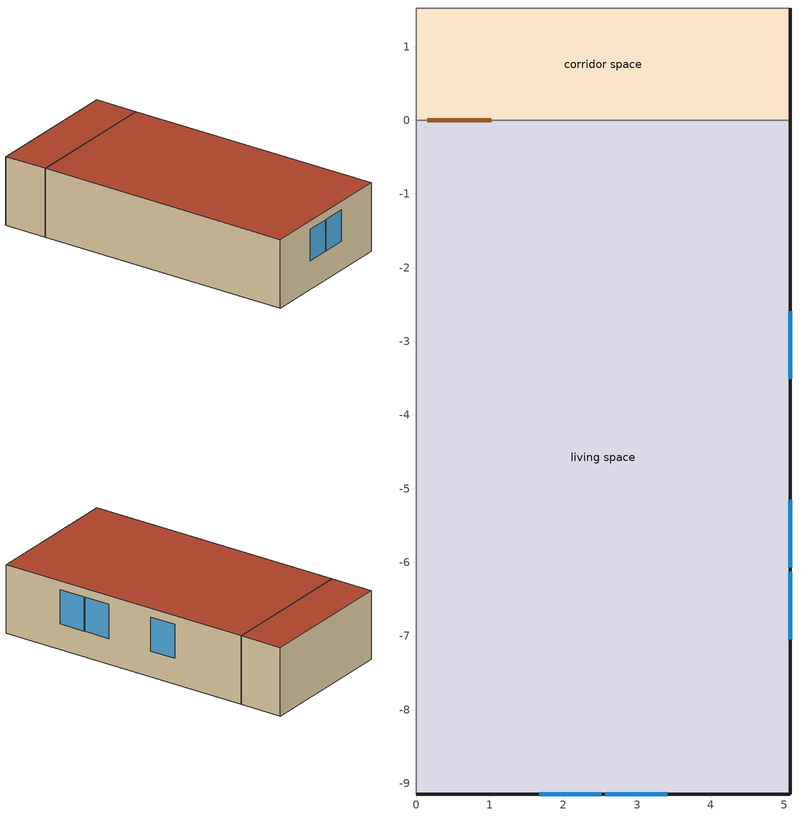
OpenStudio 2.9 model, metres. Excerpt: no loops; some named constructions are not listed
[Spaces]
living space
 floor adiabatic (FloorFinUninsFin): 0,-9.14 0,0 5.08,0 5.08,-9.14 z0
 wall outside (WallExtInsFin): 0,-9.14 5.08,-9.14 5.08,0 z0:2.44
 wall adiabatic (WallIntFinUninsFin Reversed): 5.08,0 0,0 0,-9.14 z0:2.44
 window (WindowConstruction): 1.67,-9.14 2.51,-9.14 / 2.57,-9.14 3.41,-9.14 z1.02:2.13; 5.08,-7.04 5.08,-6.13 / 5.08,-6.07 5.08,-5.15 / 5.08,-3.51 5.08,-2.59 z0.91:2.13
 roof outside (RoofFinInsExt): 5.08,-9.14 5.08,0 0,0 0,-9.14 z2.44
corridor space
 floor adiabatic (FloorUnfinUninsUnfin): 0,0 0,1.52 5.08,1.52 5.08,0 z0
 wall outside (WallExtUninsUnfin): 5.08,0 5.08,1.52 z0:2.44
 wall adiabatic (WallIntUnfinUninsUnfin Reversed): 5.08,1.52 0,1.52 0,0 5.08,0 z0:2.44
 door inside (UninsDoor): 0.15,0 1.02,0 z0:2.13
 roof outside (RoofUnfinUninsExt 1): 5.08,0 5.08,1.52 0,1.52 0,0 z2.44
[Exterior:Lights:Definition]
res lighting exterior: Design Level {W}=26.3315
[Schedule:Ruleset]
Name | Default Day Schedule | Summer Design Day Schedule | Winter Design Day Schedule
res lighting exterior | Schedule Day 30 | res lighting exterior summer design | res lighting exterior winter design
res misc plug loads schedule | Schedule Day 33 | res misc plug loads schedule summer design | res misc plug loads schedule winter design
res extra refrig schedule | Schedule Day 36 | res extra refrig schedule summer design | res extra refrig schedule winter design
res freezer schedule | Schedule Day 39 | res freezer schedule summer design | res freezer schedule winter design
res pool heater electric schedule | Schedule Day 42 | res pool heater electric schedule summer design | res pool heater electric schedule winter design
res hot tub heater electric schedule | Schedule Day 49 | res hot tub heater electric schedule summer design | res hot tub heater electric schedule winter design
res well pump schedule | Schedule Day 56 | res well pump schedule summer design | res well pump schedule winter design
res gas fireplace schedule | Schedule Day 59 | res gas fireplace schedule summer design | res gas fireplace schedule winter design
res gas grill schedule | Schedule Day 62 | res gas grill schedule summer design | res gas grill schedule winter design
res gas lighting schedule | Schedule Day 65 | res gas lighting schedule summer design | res gas lighting schedule winter design
[Schedule:Day]
Schedule Day 30; res lighting exterior winter design; Schedule Day 33; res misc plug loads schedule winter design; Schedule Day 36; res extra refrig schedule winter design; Schedule Day 39; res freezer schedule winter design; Schedule Day 42; res pool heater electric schedule winter design; Schedule Day 49; res hot tub heater electric schedule winter design; Schedule Day 56; res well pump schedule winter design; Schedule Day 59; res gas fireplace schedule winter design; Schedule Day 62; res gas grill schedule winter design; Schedule Day 65; res gas lighting schedule winter design: 24, 0, 0
res lighting exterior allday1: 1, 0, 0.123464, 2, 0, 0.0740783, 4, 0, 0.0493855, 5, 0, 0.0549056, 6, 0, 0.150655, 7, 0, 0.353695, 8, 0, 0.447592, 9, 0, 0.475665, 10, 0, 0.48895, 11, 0, 0.475656, 12, 0, 0.457237, 13, 0, 0.443943, 14, 0, 0.440031, 15, 0, 0.447848, 16, 0, 0.493892, 17, 0, 0.612118, 18, 0, 0.811696, 19, 0, 0.98438, 20, 0, 0.981085, 21, 0, 0.804986, 22, 0, 0.606963, 23, 0, 0.526353, 24, 0, 0.248647
res lighting exterior allday2: 1, 0, 0.123464, 2, 0, 0.0740783, 4, 0, 0.0493855, 5, 0, 0.0546232, 6, 0, 0.149246, 7, 0, 0.350389, 8, 0, 0.443409, 9, 0, 0.468936, 10, 0, 0.479815, 11, 0, 0.466645, 12, 0, 0.448398, 13, 0, 0.435229, 14, 0, 0.431353, 15, 0, 0.434816, 16, 0, 0.458696, 17, 0, 0.531069, 18, 0, 0.683381, 19, 0, 0.875686, 20, 0, 0.978548, 21, 0, 0.902202, 22, 0, 0.714384, 23, 0, 0.625189, 24, 0, 0.248647
res lighting exterior allday3: 1, 0, 0.123464, 2, 0, 0.0740783, 4, 0, 0.0493855, 5, 0, 0.0538517, 6, 0, 0.145399, 7, 0, 0.341357, 8, 0, 0.431979, 9, 0, 0.450773, 10, 0, 0.455296, 11, 0, 0.442466, 12, 0, 0.42469, 13, 0, 0.411859, 14, 0, 0.408084, 15, 0, 0.409611, 16, 0, 0.422221, 17, 0, 0.465137, 18, 0, 0.570962, 19, 0, 0.741173, 20, 0, 0.897236, 21, 0, 0.924236, 22, 0, 0.799457, 23, 0, 0.495396, 24, 0, 0.248647
res lighting exterior allday4: 1, 0, 0.123464, 2, 0, 0.0740783, 4, 0, 0.0493855, 5, 0, 0.0527977, 6, 0, 0.140144, 7, 0, 0.329019, 8, 0, 0.416365, 9, 0, 0.426481, 10, 0, 0.422842, 11, 0, 0.410476, 12, 0, 0.393342, 13, 0, 0.380975, 14, 0, 0.377336, 15, 0, 0.377122, 16, 0, 0.378464, 17, 0, 0.385367, 18, 0, 0.411875, 19, 0, 0.484093, 20, 0, 0.619669, 21, 0, 0.782942, 22, 0, 0.878405, 23, 0, 0.595337, 24, 0, 0.248647
res lighting exterior allday5: 1, 0, 0.123464, 2, 0, 0.0740783, 4, 0, 0.0493855, 5, 0, 0.0517438, 6, 0, 0.134888, 7, 0, 0.316681, 8, 0, 0.400751, 9, 0, 0.40279, 10, 0, 0.391588, 11, 0, 0.379685, 12, 0, 0.363194, 13, 0, 0.351291, 14, 0, 0.347788, 15, 0, 0.347535, 16, 0, 0.348366, 17, 0, 0.352633, 18, 0, 0.369518, 19, 0, 0.41855, 20, 0, 0.520948, 21, 0, 0.668202, 22, 0, 0.796769, 23, 0, 0.580993, 24, 0, 0.248647
res lighting exterior allday6: 1, 0, 0.123464, 2, 0, 0.0740783, 4, 0, 0.0493855, 5, 0, 0.0509723, 6, 0, 0.131041, 7, 0, 0.307648, 8, 0, 0.389321, 9, 0, 0.385826, 10, 0, 0.369469, 11, 0, 0.357906, 12, 0, 0.341885, 13, 0, 0.330321, 14, 0, 0.326919, 15, 0, 0.326669, 16, 0, 0.327384, 17, 0, 0.330827, 18, 0, 0.344019, 19, 0, 0.382201, 20, 0, 0.464354, 21, 0, 0.591643, 22, 0, 0.722689, 23, 0, 0.55586, 24, 0, 0.248647
res lighting exterior allday7: 1, 0, 0.123464, 2, 0, 0.0740783, 4, 0, 0.0493855, 5, 0, 0.0506899, 6, 0, 0.129633, 7, 0, 0.304342, 8, 0, 0.385138, 9, 0, 0.379698, 10, 0, 0.361534, 11, 0, 0.350094, 12, 0, 0.334246, 13, 0, 0.322807, 14, 0, 0.31944, 15, 0, 0.319197, 16, 0, 0.319934, 17, 0, 0.323465, 18, 0, 0.33693, 19, 0, 0.375712, 20, 0, 0.458718, 21, 0, 0.586552, 22, 0, 0.717062, 23, 0, 0.552455, 24, 0, 0.248647
res lighting exterior allday8: 1, 0, 0.123464, 2, 0, 0.0740783, 4, 0, 0.0493855, 5, 0, 0.0509723, 6, 0, 0.131041, 7, 0, 0.307648, 8, 0, 0.389321, 9, 0, 0.385826, 10, 0, 0.369469, 11, 0, 0.357906, 12, 0, 0.341885, 13, 0, 0.330321, 14, 0, 0.326919, 15, 0, 0.326704, 16, 0, 0.327755, 17, 0, 0.332941, 18, 0, 0.35267, 19, 0, 0.407646, 20, 0, 0.517404, 21, 0, 0.666914, 22, 0, 0.786521, 23, 0, 0.569681, 24, 0, 0.248647
res lighting exterior allday9: 1, 0, 0.123464, 2, 0, 0.0740783, 4, 0, 0.0493855, 5, 0, 0.0517438, 6, 0, 0.134888, 7, 0, 0.316681, 8, 0, 0.400751, 9, 0, 0.40279, 10, 0, 0.391588, 11, 0, 0.379685, 12, 0, 0.363194, 13, 0, 0.351291, 14, 0, 0.347788, 15, 0, 0.347788, 16, 0, 0.350597, 17, 0, 0.363128, 18, 0, 0.404984, 19, 0, 0.503238, 20, 0, 0.658843, 21, 0, 0.807001, 22, 0, 0.848238, 23, 0, 0.558103, 24, 0, 0.248647
res lighting exterior allday10: 1, 0, 0.123464, 2, 0, 0.0740783, 4, 0, 0.0493855, 5, 0, 0.0527977, 6, 0, 0.140144, 7, 0, 0.329019, 8, 0, 0.416365, 9, 0, 0.426481, 10, 0, 0.422842, 11, 0, 0.410476, 12, 0, 0.393342, 13, 0, 0.380975, 14, 0, 0.377336, 15, 0, 0.378139, 16, 0, 0.386546, 17, 0, 0.418292, 18, 0, 0.505087, 19, 0, 0.662387, 20, 0, 0.83393, 21, 0, 0.902816, 22, 0, 0.81192, 23, 0, 0.504163, 24, 0, 0.248647
res lighting exterior allday11: 1, 0, 0.123464, 2, 0, 0.0740783, 4, 0, 0.0493855, 5, 0, 0.0538517, 6, 0, 0.145399, 7, 0, 0.341357, 8, 0, 0.431979, 9, 0, 0.450773, 10, 0, 0.455296, 11, 0, 0.442466, 12, 0, 0.42469, 13, 0, 0.411859, 14, 0, 0.408084, 15, 0, 0.421658, 16, 0, 0.486683, 17, 0, 0.622249, 18, 0, 0.814909, 19, 0, 0.947818, 20, 0, 0.908409, 21, 0, 0.732112, 22, 0, 0.554577, 23, 0, 0.484993, 24, 0, 0.248647
res lighting exterior allday12: 1, 0, 0.123464, 2, 0, 0.0740783, 4, 0, 0.0493855, 5, 0, 0.0546232, 6, 0, 0.149246, 7, 0, 0.350389, 8, 0, 0.443409, 9, 0, 0.468936, 10, 0, 0.479815, 11, 0, 0.466645, 12, 0, 0.448398, 13, 0, 0.435229, 14, 0, 0.431353, 15, 0, 0.446261, 16, 0, 0.519962, 17, 0, 0.674353, 18, 0, 0.882661, 19, 0, 1, 20, 0, 0.917626, 21, 0, 0.713502, 22, 0, 0.542286, 23, 0, 0.48109, 24, 0, 0.248647
res lighting exterior summer design; res misc plug loads schedule summer design; res extra refrig schedule summer design; res freezer schedule summer design; res pool heater electric schedule summer design; res hot tub heater electric schedule summer design; res well pump schedule summer design; res gas fireplace schedule summer design; res gas grill schedule summer design; res gas lighting schedule summer design: 24, 0, 1
res misc plug loads schedule allday1; res misc plug loads schedule allday12: 1, 0, 0.559347, 3, 0, 0.517396, 4, 0, 0.503412, 5, 0, 0.461461, 6, 0, 0.503412, 7, 0, 0.601298, 8, 0, 0.657232, 9, 0, 0.475445, 10, 0, 0.321624, 11, 0, 0.335608, 12, 0, 0.349592, 13, 0, 0.335608, 14, 0, 0.391543, 15, 0, 0.433494, 16, 0, 0.447477, 17, 0, 0.545363, 18, 0, 0.741134, 19, 0, 0.880971, 20, 0, 0.936905, 21, 0, 0.99284, 22, 0, 0.964873, 23, 0, 0.825036, 24, 0, 0.699183
res misc plug loads schedule allday2: 1, 0, 0.56338, 3, 0, 0.521127, 4, 0, 0.507042, 5, 0, 0.464789, 6, 0, 0.507042, 7, 0, 0.605634, 8, 0, 0.661972, 9, 0, 0.478873, 10, 0, 0.323944, 11, 0, 0.338028, 12, 0, 0.352113, 13, 0, 0.338028, 14, 0, 0.394366, 15, 0, 0.43662, 16, 0, 0.450704, 17, 0, 0.549296, 18, 0, 0.746479, 19, 0, 0.887324, 20, 0, 0.943662, 21, 0, 1, 22, 0, 0.971831, 23, 0, 0.830986, 24, 0, 0.704225
res misc plug loads schedule allday3; res misc plug loads schedule allday5: 1, 0, 0.445057, 3, 0, 0.411678, 4, 0, 0.400551, 5, 0, 0.367172, 6, 0, 0.400551, 7, 0, 0.478436, 8, 0, 0.522942, 9, 0, 0.378298, 10, 0, 0.255908, 11, 0, 0.267034, 12, 0, 0.278161, 13, 0, 0.267034, 14, 0, 0.31154, 15, 0, 0.344919, 16, 0, 0.356046, 17, 0, 0.433931, 18, 0, 0.5897, 19, 0, 0.700965, 20, 0, 0.74547, 21, 0, 0.789976, 22, 0, 0.767723, 23, 0, 0.656459, 24, 0, 0.556321
res misc plug loads schedule allday4: 1, 0, 0.443264, 3, 0, 0.410019, 4, 0, 0.398938, 5, 0, 0.365693, 6, 0, 0.398938, 7, 0, 0.476509, 8, 0, 0.520835, 9, 0, 0.376775, 10, 0, 0.254877, 11, 0, 0.265959, 12, 0, 0.27704, 13, 0, 0.265959, 14, 0, 0.310285, 15, 0, 0.34353, 16, 0, 0.354611, 17, 0, 0.432183, 18, 0, 0.587325, 19, 0, 0.698141, 20, 0, 0.742468, 21, 0, 0.786794, 22, 0, 0.764631, 23, 0, 0.653815, 24, 0, 0.55408
res misc plug loads schedule allday6; res misc plug loads schedule allday9: 1, 0, 0.370657, 3, 0, 0.342857, 4, 0, 0.333591, 5, 0, 0.305792, 6, 0, 0.333591, 7, 0, 0.398456, 8, 0, 0.435522, 9, 0, 0.315058, 10, 0, 0.213128, 11, 0, 0.222394, 12, 0, 0.23166, 13, 0, 0.222394, 14, 0, 0.25946, 15, 0, 0.287259, 16, 0, 0.296525, 17, 0, 0.36139, 18, 0, 0.49112, 19, 0, 0.583784, 20, 0, 0.62085, 21, 0, 0.657916, 22, 0, 0.639383, 23, 0, 0.546719, 24, 0, 0.463321
res misc plug loads schedule allday7; res misc plug loads schedule allday8: 1, 0, 0.367968, 3, 0, 0.34037, 4, 0, 0.331171, 5, 0, 0.303573, 6, 0, 0.331171, 7, 0, 0.395565, 8, 0, 0.432362, 9, 0, 0.312772, 10, 0, 0.211581, 11, 0, 0.220781, 12, 0, 0.22998, 13, 0, 0.220781, 14, 0, 0.257577, 15, 0, 0.285175, 16, 0, 0.294374, 17, 0, 0.358768, 18, 0, 0.487557, 19, 0, 0.579549, 20, 0, 0.616346, 21, 0, 0.653142, 22, 0, 0.634744, 23, 0, 0.542752, 24, 0, 0.459959
res misc plug loads schedule allday10: 1, 0, 0.443712, 3, 0, 0.410434, 4, 0, 0.399341, 5, 0, 0.366063, 6, 0, 0.399341, 7, 0, 0.476991, 8, 0, 0.521362, 9, 0, 0.377156, 10, 0, 0.255135, 11, 0, 0.266227, 12, 0, 0.27732, 13, 0, 0.266227, 14, 0, 0.310599, 15, 0, 0.343877, 16, 0, 0.35497, 17, 0, 0.43262, 18, 0, 0.587919, 19, 0, 0.698847, 20, 0, 0.743218, 21, 0, 0.787589, 22, 0, 0.765404, 23, 0, 0.654476, 24, 0, 0.55464
res misc plug loads schedule allday11: 1, 0, 0.442368, 3, 0, 0.40919, 4, 0, 0.398131, 5, 0, 0.364953, 6, 0, 0.398131, 7, 0, 0.475545, 8, 0, 0.519782, 9, 0, 0.376013, 10, 0, 0.254361, 11, 0, 0.265421, 12, 0, 0.27648, 13, 0, 0.265421, 14, 0, 0.309657, 15, 0, 0.342835, 16, 0, 0.353894, 17, 0, 0.431309, 18, 0, 0.586137, 19, 0, 0.696729, 20, 0, 0.740966, 21, 0, 0.785203, 22, 0, 0.763084, 23, 0, 0.652493, 24, 0, 0.55296
res extra refrig schedule allday1; res extra refrig schedule allday12; res freezer schedule allday1; res freezer schedule allday12: 1, 0, 0.610949, 2, 0, 0.595675, 3, 0, 0.580401, 4, 0, 0.565128, 6, 0, 0.549854, 7, 0, 0.580401, 8, 0, 0.610949, 10, 0, 0.626223, 12, 0, 0.610949, 15, 0, 0.641496, 16, 0, 0.626223, 17, 0, 0.672044, 18, 0, 0.733139, 19, 0, 0.763686, 20, 0, 0.733139, 21, 0, 0.717865, 22, 0, 0.702591, 23, 0, 0.672044, 24, 0, 0.626223
res extra refrig schedule allday2; res freezer schedule allday2: 1, 0, 0.609489, 2, 0, 0.594252, 3, 0, 0.579015, 4, 0, 0.563777, 6, 0, 0.54854, 7, 0, 0.579015, 8, 0, 0.609489, 10, 0, 0.624726, 12, 0, 0.609489, 15, 0, 0.639964, 16, 0, 0.624726, 17, 0, 0.670438, 18, 0, 0.731387, 19, 0, 0.761861, 20, 0, 0.731387, 21, 0, 0.71615, 22, 0, 0.700912, 23, 0, 0.670438, 24, 0, 0.624726
res extra refrig schedule allday3; res extra refrig schedule allday4; res extra refrig schedule allday5; res freezer schedule allday3; res freezer schedule allday4; res freezer schedule allday5: 1, 0, 0.791241, 2, 0, 0.77146, 3, 0, 0.751679, 4, 0, 0.731898, 6, 0, 0.712117, 7, 0, 0.751679, 8, 0, 0.791241, 10, 0, 0.811022, 12, 0, 0.791241, 15, 0, 0.830803, 16, 0, 0.811022, 17, 0, 0.870365, 18, 0, 0.949489, 19, 0, 0.989051, 20, 0, 0.949489, 21, 0, 0.929708, 22, 0, 0.909927, 23, 0, 0.870365, 24, 0, 0.811022
res extra refrig schedule allday6; res extra refrig schedule allday7; res extra refrig schedule allday8; res extra refrig schedule allday9; res freezer schedule allday6; res freezer schedule allday7; res freezer schedule allday8; res freezer schedule allday9: 1, 0, 0.8, 2, 0, 0.78, 3, 0, 0.76, 4, 0, 0.74, 6, 0, 0.72, 7, 0, 0.76, 8, 0, 0.8, 10, 0, 0.82, 12, 0, 0.8, 15, 0, 0.84, 16, 0, 0.82, 17, 0, 0.88, 18, 0, 0.96, 19, 0, 1, 20, 0, 0.96, 21, 0, 0.94, 22, 0, 0.92, 23, 0, 0.88, 24, 0, 0.82
res extra refrig schedule allday10; res freezer schedule allday10: 1, 0, 0.679562, 2, 0, 0.662573, 3, 0, 0.645584, 4, 0, 0.628595, 6, 0, 0.611606, 7, 0, 0.645584, 8, 0, 0.679562, 10, 0, 0.696551, 12, 0, 0.679562, 15, 0, 0.71354, 16, 0, 0.696551, 17, 0, 0.747518, 18, 0, 0.815474, 19, 0, 0.849453, 20, 0, 0.815474, 21, 0, 0.798485, 22, 0, 0.781496, 23, 0, 0.747518, 24, 0, 0.696551
res extra refrig schedule allday11; res freezer schedule allday11: 1, 0, 0.675182, 2, 0, 0.658303, 3, 0, 0.641423, 4, 0, 0.624544, 6, 0, 0.607664, 7, 0, 0.641423, 8, 0, 0.675182, 10, 0, 0.692062, 12, 0, 0.675182, 15, 0, 0.708942, 16, 0, 0.692062, 17, 0, 0.742701, 18, 0, 0.810219, 19, 0, 0.843978, 20, 0, 0.810219, 21, 0, 0.793339, 22, 0, 0.77646, 23, 0, 0.742701, 24, 0, 0.692062
res pool heater electric schedule allday1; res pool heater electric schedule allday3; res pool heater electric schedule allday5; res pool heater electric schedule allday10; res pool heater electric schedule allday12: 3, 0, 0.0187551, 4, 0, 0.0250068, 5, 0, 0.0500136, 6, 0, 0.0937755, 7, 0, 0.162544, 8, 0, 0.275075, 9, 0, 0.525143, 10, 0, 0.756455, 11, 0, 0.793966, 12, 0, 0.756455, 13, 0, 0.750204, 14, 0, 0.562653, 15, 0, 0.468877, 16, 0, 0.381354, 17, 0, 0.231313, 18, 0, 0.143789, 19, 0, 0.0812721, 20, 0, 0.0500136, 21, 0, 0.0250068, 24, 0, 0.0187551
res pool heater electric schedule allday2: 3, 0, 0.0188976, 4, 0, 0.0251969, 5, 0, 0.0503937, 6, 0, 0.0944882, 7, 0, 0.16378, 8, 0, 0.277165, 9, 0, 0.529134, 10, 0, 0.762205, 11, 0, 0.8, 12, 0, 0.762205, 13, 0, 0.755906, 14, 0, 0.566929, 15, 0, 0.472441, 16, 0, 0.384252, 17, 0, 0.233071, 18, 0, 0.144882, 19, 0, 0.0818898, 20, 0, 0.0503937, 21, 0, 0.0251969, 24, 0, 0.0188976
res pool heater electric schedule allday4; res pool heater electric schedule allday11: 3, 0, 0.0186329, 4, 0, 0.0248439, 5, 0, 0.0496878, 6, 0, 0.0931645, 7, 0, 0.161485, 8, 0, 0.273283, 9, 0, 0.521721, 10, 0, 0.751527, 11, 0, 0.788793, 12, 0, 0.751527, 13, 0, 0.745316, 14, 0, 0.558987, 15, 0, 0.465823, 16, 0, 0.378869, 17, 0, 0.229806, 18, 0, 0.142852, 19, 0, 0.0807426, 20, 0, 0.0496878, 21, 0, 0.0248439, 24, 0, 0.0186329
res pool heater electric schedule allday6; res pool heater electric schedule allday9: 3, 0, 0.023622, 4, 0, 0.0314961, 5, 0, 0.0629921, 6, 0, 0.11811, 7, 0, 0.204724, 8, 0, 0.346457, 9, 0, 0.661417, 10, 0, 0.952756, 11, 0, 1, 12, 0, 0.952756, 13, 0, 0.944882, 14, 0, 0.708661, 15, 0, 0.590551, 16, 0, 0.480315, 17, 0, 0.291339, 18, 0, 0.181102, 19, 0, 0.102362, 20, 0, 0.0629921, 21, 0, 0.0314961, 24, 0, 0.023622
res pool heater electric schedule allday7; res pool heater electric schedule allday8: 3, 0, 0.0235813, 4, 0, 0.0314418, 5, 0, 0.0628835, 6, 0, 0.117907, 7, 0, 0.204371, 8, 0, 0.345859, 9, 0, 0.660277, 10, 0, 0.951113, 11, 0, 0.998276, 12, 0, 0.951113, 13, 0, 0.943253, 14, 0, 0.70744, 15, 0, 0.589533, 16, 0, 0.479487, 17, 0, 0.290836, 18, 0, 0.18079, 19, 0, 0.102186, 20, 0, 0.0628835, 21, 0, 0.0314418, 24, 0, 0.0235813
res hot tub heater electric schedule allday1; res hot tub heater electric schedule allday3; res hot tub heater electric schedule allday5; res hot tub heater electric schedule allday10; res hot tub heater electric schedule allday12: 1, 0, 0.151232, 2, 0, 0.182738, 3, 0, 0.151232, 4, 0, 0.182738, 5, 0, 0.296162, 6, 0, 0.422188, 7, 0, 0.359175, 9, 0, 0.151232, 10, 0, 0.119725, 11, 0, 0.0945197, 14, 0, 0.0882184, 15, 0, 0.151232, 16, 0, 0.365476, 17, 0, 0.793966, 18, 0, 0.76876, 19, 0, 0.428489, 20, 0, 0.38438, 21, 0, 0.321367, 22, 0, 0.270956, 24, 0, 0.151232
res hot tub heater electric schedule allday2: 1, 0, 0.152381, 2, 0, 0.184127, 3, 0, 0.152381, 4, 0, 0.184127, 5, 0, 0.298413, 6, 0, 0.425397, 7, 0, 0.361905, 9, 0, 0.152381, 10, 0, 0.120635, 11, 0, 0.0952381, 14, 0, 0.0888889, 15, 0, 0.152381, 16, 0, 0.368254, 17, 0, 0.8, 18, 0, 0.774603, 19, 0, 0.431746, 20, 0, 0.387302, 21, 0, 0.32381, 22, 0, 0.273016, 24, 0, 0.152381
res hot tub heater electric schedule allday4; res hot tub heater electric schedule allday11: 1, 0, 0.150246, 2, 0, 0.181548, 3, 0, 0.150246, 4, 0, 0.181548, 5, 0, 0.294232, 6, 0, 0.419438, 7, 0, 0.356835, 9, 0, 0.150246, 10, 0, 0.118945, 11, 0, 0.0939039, 14, 0, 0.0876437, 15, 0, 0.150246, 16, 0, 0.363095, 17, 0, 0.788793, 18, 0, 0.763752, 19, 0, 0.425698, 20, 0, 0.381876, 21, 0, 0.319273, 22, 0, 0.269191, 24, 0, 0.150246
res hot tub heater electric schedule allday6; res hot tub heater electric schedule allday9: 1, 0, 0.190476, 2, 0, 0.230159, 3, 0, 0.190476, 4, 0, 0.230159, 5, 0, 0.373016, 6, 0, 0.531746, 7, 0, 0.452381, 9, 0, 0.190476, 10, 0, 0.150794, 11, 0, 0.119048, 14, 0, 0.111111, 15, 0, 0.190476, 16, 0, 0.460317, 17, 0, 1, 18, 0, 0.968254, 19, 0, 0.539683, 20, 0, 0.484127, 21, 0, 0.404762, 22, 0, 0.34127, 24, 0, 0.190476
res hot tub heater electric schedule allday7; res hot tub heater electric schedule allday8: 1, 0, 0.190148, 2, 0, 0.229762, 3, 0, 0.190148, 4, 0, 0.229762, 5, 0, 0.372373, 6, 0, 0.530829, 7, 0, 0.451601, 9, 0, 0.190148, 10, 0, 0.150534, 11, 0, 0.118842, 14, 0, 0.11092, 15, 0, 0.190148, 16, 0, 0.459524, 17, 0, 0.998276, 18, 0, 0.966585, 19, 0, 0.538752, 20, 0, 0.483292, 21, 0, 0.404064, 22, 0, 0.340681, 24, 0, 0.190148
res well pump schedule allday1; res well pump schedule allday12; res gas fireplace schedule allday1; res gas fireplace schedule allday12; res gas lighting schedule allday1; res gas lighting schedule allday12: 1, 0, 0.508543, 2, 0, 0.265829, 3, 0, 0.219598, 4, 0, 0.173367, 5, 0, 0.184925, 6, 0, 0.20804, 7, 0, 0.300503, 9, 0, 0.381407, 10, 0, 0.36985, 12, 0, 0.381407, 15, 0, 0.36985, 16, 0, 0.381407, 17, 0, 0.520101, 18, 0, 0.658795, 19, 0, 0.762815, 20, 0, 0.878393, 21, 0, 0.936182, 22, 0, 0.993971, 23, 0, 0.866835, 24, 0, 0.751257
res well pump schedule allday2; res gas fireplace schedule allday2; res gas lighting schedule allday2: 1, 0, 0.511628, 2, 0, 0.267442, 3, 0, 0.22093, 4, 0, 0.174419, 5, 0, 0.186047, 6, 0, 0.209302, 7, 0, 0.302326, 9, 0, 0.383721, 10, 0, 0.372093, 12, 0, 0.383721, 15, 0, 0.372093, 16, 0, 0.383721, 17, 0, 0.523256, 18, 0, 0.662791, 19, 0, 0.767442, 20, 0, 0.883721, 21, 0, 0.94186, 22, 0, 1, 23, 0, 0.872093, 24, 0, 0.755814
res well pump schedule allday3; res well pump schedule allday5; res gas fireplace schedule allday3; res gas fireplace schedule allday5; res gas lighting schedule allday3; res gas lighting schedule allday5: 1, 0, 0.446407, 2, 0, 0.233349, 3, 0, 0.192767, 4, 0, 0.152184, 5, 0, 0.16233, 6, 0, 0.182621, 7, 0, 0.263786, 9, 0, 0.334806, 10, 0, 0.32466, 12, 0, 0.334806, 15, 0, 0.32466, 16, 0, 0.334806, 17, 0, 0.456553, 18, 0, 0.578301, 19, 0, 0.669611, 20, 0, 0.771067, 21, 0, 0.821796, 22, 0, 0.872524, 23, 0, 0.760922, 24, 0, 0.659466
res well pump schedule allday4; res gas fireplace schedule allday4; res gas lighting schedule allday4: 1, 0, 0.445085, 2, 0, 0.232658, 3, 0, 0.192196, 4, 0, 0.151734, 5, 0, 0.161849, 6, 0, 0.18208, 7, 0, 0.263005, 9, 0, 0.333814, 10, 0, 0.323698, 12, 0, 0.333814, 15, 0, 0.323698, 16, 0, 0.333814, 17, 0, 0.455201, 18, 0, 0.576588, 19, 0, 0.667628, 20, 0, 0.768784, 21, 0, 0.819362, 22, 0, 0.86994, 23, 0, 0.758668, 24, 0, 0.657513
res well pump schedule allday6; res well pump schedule allday9; res gas fireplace schedule allday6; res gas fireplace schedule allday9; res gas lighting schedule allday6; res gas lighting schedule allday9: 1, 0, 0.391323, 2, 0, 0.204555, 3, 0, 0.16898, 4, 0, 0.133405, 5, 0, 0.142299, 6, 0, 0.160087, 7, 0, 0.231236, 9, 0, 0.293492, 10, 0, 0.284598, 12, 0, 0.293492, 15, 0, 0.284598, 16, 0, 0.293492, 17, 0, 0.400216, 18, 0, 0.506941, 19, 0, 0.586984, 20, 0, 0.675921, 21, 0, 0.720389, 22, 0, 0.764858, 23, 0, 0.667027, 24, 0, 0.57809
res well pump schedule allday7; res well pump schedule allday8; res gas fireplace schedule allday7; res gas fireplace schedule allday8; res gas lighting schedule allday7; res gas lighting schedule allday8: 1, 0, 0.389119, 2, 0, 0.203403, 3, 0, 0.168029, 4, 0, 0.132654, 5, 0, 0.141498, 6, 0, 0.159185, 7, 0, 0.229934, 9, 0, 0.291839, 10, 0, 0.282996, 12, 0, 0.291839, 15, 0, 0.282996, 16, 0, 0.291839, 17, 0, 0.397963, 18, 0, 0.504086, 19, 0, 0.583679, 20, 0, 0.672115, 21, 0, 0.716333, 22, 0, 0.760551, 23, 0, 0.663271, 24, 0, 0.574835
res well pump schedule allday10; res gas fireplace schedule allday10; res gas lighting schedule allday10: 1, 0, 0.430984, 2, 0, 0.225287, 3, 0, 0.186107, 4, 0, 0.146926, 5, 0, 0.156721, 6, 0, 0.176312, 7, 0, 0.254672, 9, 0, 0.323238, 10, 0, 0.313443, 12, 0, 0.323238, 15, 0, 0.313443, 16, 0, 0.323238, 17, 0, 0.440779, 18, 0, 0.55832, 19, 0, 0.646476, 20, 0, 0.744426, 21, 0, 0.793402, 22, 0, 0.842377, 23, 0, 0.734631, 24, 0, 0.63668
res well pump schedule allday11; res gas fireplace schedule allday11; res gas lighting schedule allday11: 1, 0, 0.429221, 2, 0, 0.224366, 3, 0, 0.185345, 4, 0, 0.146325, 5, 0, 0.15608, 6, 0, 0.17559, 7, 0, 0.253631, 9, 0, 0.321916, 10, 0, 0.312161, 12, 0, 0.321916, 15, 0, 0.312161, 16, 0, 0.321916, 17, 0, 0.438976, 18, 0, 0.556036, 19, 0, 0.643832, 20, 0, 0.741382, 21, 0, 0.790157, 22, 0, 0.838932, 23, 0, 0.731627, 24, 0, 0.634076
res gas grill schedule allday1; res gas grill schedule allday2; res gas grill schedule allday12: 1, 0, 0.0248447, 3, 0, 0.00621118, 4, 0, 0.0124224, 5, 0, 0.0434783, 6, 0, 0.0745342, 7, 0, 0.180124, 8, 0, 0.285714, 9, 0, 0.273292, 10, 0, 0.254658, 11, 0, 0.273292, 12, 0, 0.285714, 13, 0, 0.26087, 14, 0, 0.236025, 15, 0, 0.304348, 16, 0, 0.36646, 17, 0, 0.68323, 18, 0, 1, 19, 0, 0.714286, 20, 0, 0.434783, 21, 0, 0.273292, 22, 0, 0.118012, 23, 0, 0.0807453, 24, 0, 0.0434783
res gas grill schedule allday3; res gas grill schedule allday5: 1, 0, 0.022444, 3, 0, 0.00561101, 4, 0, 0.011222, 5, 0, 0.0392771, 6, 0, 0.0673321, 7, 0, 0.162719, 8, 0, 0.258107, 9, 0, 0.246885, 10, 0, 0.230051, 11, 0, 0.246885, 12, 0, 0.258107, 13, 0, 0.235662, 14, 0, 0.213218, 15, 0, 0.27494, 16, 0, 0.33105, 17, 0, 0.617211, 18, 0, 0.903373, 19, 0, 0.645266, 20, 0, 0.392771, 21, 0, 0.246885, 22, 0, 0.106609, 23, 0, 0.0729431, 24, 0, 0.0392771
res gas grill schedule allday4: 1, 0, 0.0223535, 3, 0, 0.00558836, 4, 0, 0.0111767, 5, 0, 0.0391185, 6, 0, 0.0670604, 7, 0, 0.162063, 8, 0, 0.257065, 9, 0, 0.245888, 10, 0, 0.229123, 11, 0, 0.245888, 12, 0, 0.257065, 13, 0, 0.234711, 14, 0, 0.212358, 15, 0, 0.27383, 16, 0, 0.329713, 17, 0, 0.61472, 18, 0, 0.899727, 19, 0, 0.642662, 20, 0, 0.391185, 21, 0, 0.245888, 22, 0, 0.106179, 23, 0, 0.0726487, 24, 0, 0.0391185
res gas grill schedule allday6; res gas grill schedule allday9: 1, 0, 0.0201566, 3, 0, 0.00503915, 4, 0, 0.0100783, 5, 0, 0.0352741, 6, 0, 0.0604698, 7, 0, 0.146135, 8, 0, 0.231801, 9, 0, 0.221723, 10, 0, 0.206605, 11, 0, 0.221723, 12, 0, 0.231801, 13, 0, 0.211644, 14, 0, 0.191488, 15, 0, 0.246918, 16, 0, 0.29731, 17, 0, 0.554307, 18, 0, 0.811304, 19, 0, 0.579503, 20, 0, 0.352741, 21, 0, 0.221723, 22, 0, 0.0957439, 23, 0, 0.065509, 24, 0, 0.0352741
res gas grill schedule allday7; res gas grill schedule allday8: 1, 0, 0.0202925, 3, 0, 0.00507312, 4, 0, 0.0101462, 5, 0, 0.0355119, 6, 0, 0.0608775, 7, 0, 0.147121, 8, 0, 0.233364, 9, 0, 0.223217, 10, 0, 0.207998, 11, 0, 0.223217, 12, 0, 0.233364, 13, 0, 0.213071, 14, 0, 0.192779, 15, 0, 0.248583, 16, 0, 0.299314, 17, 0, 0.558044, 18, 0, 0.816773, 19, 0, 0.583409, 20, 0, 0.355119, 21, 0, 0.223217, 22, 0, 0.0963894, 23, 0, 0.0659506, 24, 0, 0.0355119
res gas grill schedule allday10; res gas grill schedule allday11: 1, 0, 0.0245729, 3, 0, 0.00614324, 4, 0, 0.0122865, 5, 0, 0.0430027, 6, 0, 0.0737188, 7, 0, 0.178154, 8, 0, 0.282589, 9, 0, 0.270302, 10, 0, 0.251873, 11, 0, 0.270302, 12, 0, 0.282589, 13, 0, 0.258016, 14, 0, 0.233443, 15, 0, 0.301019, 16, 0, 0.362451, 17, 0, 0.675756, 18, 0, 0.989061, 19, 0, 0.706472, 20, 0, 0.430027, 21, 0, 0.270302, 22, 0, 0.116721, 23, 0, 0.0798621, 24, 0, 0.0430027
[Schedule:Rule] Apply Sunday=Yes; Apply Monday=Yes; Apply Tuesday=Yes; Apply Wednesday=Yes; Apply Thursday=Yes; Apply Friday=Yes; Apply Saturday=Yes; Date Specification Type=DateRange; Start Day=1
Name | Schedule Ruleset | Rule Order | Day Schedule | Start Month | End Month | End Day
res lighting exterior allday rule1 | res lighting exterior | 11 | res lighting exterior allday1 | 1 | 1 | 31
res lighting exterior allday rule2 | res lighting exterior | 10 | res lighting exterior allday2 | 2 | 2 | 28
res lighting exterior allday rule3 | res lighting exterior | 9 | res lighting exterior allday3 | 3 | 3 | 31
res lighting exterior allday rule4 | res lighting exterior | 8 | res lighting exterior allday4 | 4 | 4 | 30
res lighting exterior allday rule5 | res lighting exterior | 7 | res lighting exterior allday5 | 5 | 5 | 31
res lighting exterior allday rule6 | res lighting exterior | 6 | res lighting exterior allday6 | 6 | 6 | 30
res lighting exterior allday rule7 | res lighting exterior | 5 | res lighting exterior allday7 | 7 | 7 | 31
res lighting exterior allday rule8 | res lighting exterior | 4 | res lighting exterior allday8 | 8 | 8 | 31
res lighting exterior allday rule9 | res lighting exterior | 3 | res lighting exterior allday9 | 9 | 9 | 30
res lighting exterior allday rule10 | res lighting exterior | 2 | res lighting exterior allday10 | 10 | 10 | 31
res lighting exterior allday rule11 | res lighting exterior | 1 | res lighting exterior allday11 | 11 | 11 | 30
res lighting exterior allday rule12 | res lighting exterior | 0 | res lighting exterior allday12 | 12 | 12 | 31
res misc plug loads schedule allday rule1 | res misc plug loads schedule | 11 | res misc plug loads schedule allday1 | 1 | 1 | 31
res misc plug loads schedule allday rule2 | res misc plug loads schedule | 10 | res misc plug loads schedule allday2 | 2 | 2 | 28
res misc plug loads schedule allday rule3 | res misc plug loads schedule | 9 | res misc plug loads schedule allday3 | 3 | 3 | 31
res misc plug loads schedule allday rule4 | res misc plug loads schedule | 8 | res misc plug loads schedule allday4 | 4 | 4 | 30
res misc plug loads schedule allday rule5 | res misc plug loads schedule | 7 | res misc plug loads schedule allday5 | 5 | 5 | 31
res misc plug loads schedule allday rule6 | res misc plug loads schedule | 6 | res misc plug loads schedule allday6 | 6 | 6 | 30
res misc plug loads schedule allday rule7 | res misc plug loads schedule | 5 | res misc plug loads schedule allday7 | 7 | 7 | 31
res misc plug loads schedule allday rule8 | res misc plug loads schedule | 4 | res misc plug loads schedule allday8 | 8 | 8 | 31
res misc plug loads schedule allday rule9 | res misc plug loads schedule | 3 | res misc plug loads schedule allday9 | 9 | 9 | 30
res misc plug loads schedule allday rule10 | res misc plug loads schedule | 2 | res misc plug loads schedule allday10 | 10 | 10 | 31
res misc plug loads schedule allday rule11 | res misc plug loads schedule | 1 | res misc plug loads schedule allday11 | 11 | 11 | 30
res misc plug loads schedule allday rule12 | res misc plug loads schedule | 0 | res misc plug loads schedule allday12 | 12 | 12 | 31
res extra refrig schedule allday rule1 | res extra refrig schedule | 11 | res extra refrig schedule allday1 | 1 | 1 | 31
res extra refrig schedule allday rule2 | res extra refrig schedule | 10 | res extra refrig schedule allday2 | 2 | 2 | 28
res extra refrig schedule allday rule3 | res extra refrig schedule | 9 | res extra refrig schedule allday3 | 3 | 3 | 31
res extra refrig schedule allday rule4 | res extra refrig schedule | 8 | res extra refrig schedule allday4 | 4 | 4 | 30
res extra refrig schedule allday rule5 | res extra refrig schedule | 7 | res extra refrig schedule allday5 | 5 | 5 | 31
res extra refrig schedule allday rule6 | res extra refrig schedule | 6 | res extra refrig schedule allday6 | 6 | 6 | 30
res extra refrig schedule allday rule7 | res extra refrig schedule | 5 | res extra refrig schedule allday7 | 7 | 7 | 31
res extra refrig schedule allday rule8 | res extra refrig schedule | 4 | res extra refrig schedule allday8 | 8 | 8 | 31
res extra refrig schedule allday rule9 | res extra refrig schedule | 3 | res extra refrig schedule allday9 | 9 | 9 | 30
res extra refrig schedule allday rule10 | res extra refrig schedule | 2 | res extra refrig schedule allday10 | 10 | 10 | 31
res extra refrig schedule allday rule11 | res extra refrig schedule | 1 | res extra refrig schedule allday11 | 11 | 11 | 30
res extra refrig schedule allday rule12 | res extra refrig schedule | 0 | res extra refrig schedule allday12 | 12 | 12 | 31
res freezer schedule allday rule1 | res freezer schedule | 11 | res freezer schedule allday1 | 1 | 1 | 31
res freezer schedule allday rule2 | res freezer schedule | 10 | res freezer schedule allday2 | 2 | 2 | 28
res freezer schedule allday rule3 | res freezer schedule | 9 | res freezer schedule allday3 | 3 | 3 | 31
res freezer schedule allday rule4 | res freezer schedule | 8 | res freezer schedule allday4 | 4 | 4 | 30
res freezer schedule allday rule5 | res freezer schedule | 7 | res freezer schedule allday5 | 5 | 5 | 31
res freezer schedule allday rule6 | res freezer schedule | 6 | res freezer schedule allday6 | 6 | 6 | 30
res freezer schedule allday rule7 | res freezer schedule | 5 | res freezer schedule allday7 | 7 | 7 | 31
res freezer schedule allday rule8 | res freezer schedule | 4 | res freezer schedule allday8 | 8 | 8 | 31
res freezer schedule allday rule9 | res freezer schedule | 3 | res freezer schedule allday9 | 9 | 9 | 30
res freezer schedule allday rule10 | res freezer schedule | 2 | res freezer schedule allday10 | 10 | 10 | 31
res freezer schedule allday rule11 | res freezer schedule | 1 | res freezer schedule allday11 | 11 | 11 | 30
res freezer schedule allday rule12 | res freezer schedule | 0 | res freezer schedule allday12 | 12 | 12 | 31
res pool heater electric schedule allday rule1 | res pool heater electric schedule | 11 | res pool heater electric schedule allday1 | 1 | 1 | 31
res pool heater electric schedule allday rule2 | res pool heater electric schedule | 10 | res pool heater electric schedule allday2 | 2 | 2 | 28
res pool heater electric schedule allday rule3 | res pool heater electric schedule | 9 | res pool heater electric schedule allday3 | 3 | 3 | 31
res pool heater electric schedule allday rule4 | res pool heater electric schedule | 8 | res pool heater electric schedule allday4 | 4 | 4 | 30
res pool heater electric schedule allday rule5 | res pool heater electric schedule | 7 | res pool heater electric schedule allday5 | 5 | 5 | 31
res pool heater electric schedule allday rule6 | res pool heater electric schedule | 6 | res pool heater electric schedule allday6 | 6 | 6 | 30
res pool heater electric schedule allday rule7 | res pool heater electric schedule | 5 | res pool heater electric schedule allday7 | 7 | 7 | 31
res pool heater electric schedule allday rule8 | res pool heater electric schedule | 4 | res pool heater electric schedule allday8 | 8 | 8 | 31
res pool heater electric schedule allday rule9 | res pool heater electric schedule | 3 | res pool heater electric schedule allday9 | 9 | 9 | 30
res pool heater electric schedule allday rule10 | res pool heater electric schedule | 2 | res pool heater electric schedule allday10 | 10 | 10 | 31
res pool heater electric schedule allday rule11 | res pool heater electric schedule | 1 | res pool heater electric schedule allday11 | 11 | 11 | 30
res pool heater electric schedule allday rule12 | res pool heater electric schedule | 0 | res pool heater electric schedule allday12 | 12 | 12 | 31
res hot tub heater electric schedule allday rule1 | res hot tub heater electric schedule | 11 | res hot tub heater electric schedule allday1 | 1 | 1 | 31
res hot tub heater electric schedule allday rule2 | res hot tub heater electric schedule | 10 | res hot tub heater electric schedule allday2 | 2 | 2 | 28
res hot tub heater electric schedule allday rule3 | res hot tub heater electric schedule | 9 | res hot tub heater electric schedule allday3 | 3 | 3 | 31
res hot tub heater electric schedule allday rule4 | res hot tub heater electric schedule | 8 | res hot tub heater electric schedule allday4 | 4 | 4 | 30
res hot tub heater electric schedule allday rule5 | res hot tub heater electric schedule | 7 | res hot tub heater electric schedule allday5 | 5 | 5 | 31
res hot tub heater electric schedule allday rule6 | res hot tub heater electric schedule | 6 | res hot tub heater electric schedule allday6 | 6 | 6 | 30
res hot tub heater electric schedule allday rule7 | res hot tub heater electric schedule | 5 | res hot tub heater electric schedule allday7 | 7 | 7 | 31
res hot tub heater electric schedule allday rule8 | res hot tub heater electric schedule | 4 | res hot tub heater electric schedule allday8 | 8 | 8 | 31
res hot tub heater electric schedule allday rule9 | res hot tub heater electric schedule | 3 | res hot tub heater electric schedule allday9 | 9 | 9 | 30
res hot tub heater electric schedule allday rule10 | res hot tub heater electric schedule | 2 | res hot tub heater electric schedule allday10 | 10 | 10 | 31
res hot tub heater electric schedule allday rule11 | res hot tub heater electric schedule | 1 | res hot tub heater electric schedule allday11 | 11 | 11 | 30
res hot tub heater electric schedule allday rule12 | res hot tub heater electric schedule | 0 | res hot tub heater electric schedule allday12 | 12 | 12 | 31
res well pump schedule allday rule1 | res well pump schedule | 11 | res well pump schedule allday1 | 1 | 1 | 31
res well pump schedule allday rule2 | res well pump schedule | 10 | res well pump schedule allday2 | 2 | 2 | 28
res well pump schedule allday rule3 | res well pump schedule | 9 | res well pump schedule allday3 | 3 | 3 | 31
res well pump schedule allday rule4 | res well pump schedule | 8 | res well pump schedule allday4 | 4 | 4 | 30
res well pump schedule allday rule5 | res well pump schedule | 7 | res well pump schedule allday5 | 5 | 5 | 31
res well pump schedule allday rule6 | res well pump schedule | 6 | res well pump schedule allday6 | 6 | 6 | 30
res well pump schedule allday rule7 | res well pump schedule | 5 | res well pump schedule allday7 | 7 | 7 | 31
res well pump schedule allday rule8 | res well pump schedule | 4 | res well pump schedule allday8 | 8 | 8 | 31
res well pump schedule allday rule9 | res well pump schedule | 3 | res well pump schedule allday9 | 9 | 9 | 30
res well pump schedule allday rule10 | res well pump schedule | 2 | res well pump schedule allday10 | 10 | 10 | 31
res well pump schedule allday rule11 | res well pump schedule | 1 | res well pump schedule allday11 | 11 | 11 | 30
res well pump schedule allday rule12 | res well pump schedule | 0 | res well pump schedule allday12 | 12 | 12 | 31
res gas fireplace schedule allday rule1 | res gas fireplace schedule | 11 | res gas fireplace schedule allday1 | 1 | 1 | 31
res gas fireplace schedule allday rule2 | res gas fireplace schedule | 10 | res gas fireplace schedule allday2 | 2 | 2 | 28
res gas fireplace schedule allday rule3 | res gas fireplace schedule | 9 | res gas fireplace schedule allday3 | 3 | 3 | 31
res gas fireplace schedule allday rule4 | res gas fireplace schedule | 8 | res gas fireplace schedule allday4 | 4 | 4 | 30
res gas fireplace schedule allday rule5 | res gas fireplace schedule | 7 | res gas fireplace schedule allday5 | 5 | 5 | 31
res gas fireplace schedule allday rule6 | res gas fireplace schedule | 6 | res gas fireplace schedule allday6 | 6 | 6 | 30
res gas fireplace schedule allday rule7 | res gas fireplace schedule | 5 | res gas fireplace schedule allday7 | 7 | 7 | 31
res gas fireplace schedule allday rule8 | res gas fireplace schedule | 4 | res gas fireplace schedule allday8 | 8 | 8 | 31
res gas fireplace schedule allday rule9 | res gas fireplace schedule | 3 | res gas fireplace schedule allday9 | 9 | 9 | 30
res gas fireplace schedule allday rule10 | res gas fireplace schedule | 2 | res gas fireplace schedule allday10 | 10 | 10 | 31
res gas fireplace schedule allday rule11 | res gas fireplace schedule | 1 | res gas fireplace schedule allday11 | 11 | 11 | 30
res gas fireplace schedule allday rule12 | res gas fireplace schedule | 0 | res gas fireplace schedule allday12 | 12 | 12 | 31
res gas grill schedule allday rule1 | res gas grill schedule | 11 | res gas grill schedule allday1 | 1 | 1 | 31
res gas grill schedule allday rule2 | res gas grill schedule | 10 | res gas grill schedule allday2 | 2 | 2 | 28
res gas grill schedule allday rule3 | res gas grill schedule | 9 | res gas grill schedule allday3 | 3 | 3 | 31
res gas grill schedule allday rule4 | res gas grill schedule | 8 | res gas grill schedule allday4 | 4 | 4 | 30
res gas grill schedule allday rule5 | res gas grill schedule | 7 | res gas grill schedule allday5 | 5 | 5 | 31
res gas grill schedule allday rule6 | res gas grill schedule | 6 | res gas grill schedule allday6 | 6 | 6 | 30
res gas grill schedule allday rule7 | res gas grill schedule | 5 | res gas grill schedule allday7 | 7 | 7 | 31
res gas grill schedule allday rule8 | res gas grill schedule | 4 | res gas grill schedule allday8 | 8 | 8 | 31
res gas grill schedule allday rule9 | res gas grill schedule | 3 | res gas grill schedule allday9 | 9 | 9 | 30
res gas grill schedule allday rule10 | res gas grill schedule | 2 | res gas grill schedule allday10 | 10 | 10 | 31
res gas grill schedule allday rule11 | res gas grill schedule | 1 | res gas grill schedule allday11 | 11 | 11 | 30
res gas grill schedule allday rule12 | res gas grill schedule | 0 | res gas grill schedule allday12 | 12 | 12 | 31
res gas lighting schedule allday rule1 | res gas lighting schedule | 11 | res gas lighting schedule allday1 | 1 | 1 | 31
res gas lighting schedule allday rule2 | res gas lighting schedule | 10 | res gas lighting schedule allday2 | 2 | 2 | 28
res gas lighting schedule allday rule3 | res gas lighting schedule | 9 | res gas lighting schedule allday3 | 3 | 3 | 31
res gas lighting schedule allday rule4 | res gas lighting schedule | 8 | res gas lighting schedule allday4 | 4 | 4 | 30
res gas lighting schedule allday rule5 | res gas lighting schedule | 7 | res gas lighting schedule allday5 | 5 | 5 | 31
res gas lighting schedule allday rule6 | res gas lighting schedule | 6 | res gas lighting schedule allday6 | 6 | 6 | 30
res gas lighting schedule allday rule7 | res gas lighting schedule | 5 | res gas lighting schedule allday7 | 7 | 7 | 31
res gas lighting schedule allday rule8 | res gas lighting schedule | 4 | res gas lighting schedule allday8 | 8 | 8 | 31
res gas lighting schedule allday rule9 | res gas lighting schedule | 3 | res gas lighting schedule allday9 | 9 | 9 | 30
res gas lighting schedule allday rule10 | res gas lighting schedule | 2 | res gas lighting schedule allday10 | 10 | 10 | 31
res gas lighting schedule allday rule11 | res gas lighting schedule | 1 | res gas lighting schedule allday11 | 11 | 11 | 30
res gas lighting schedule allday rule12 | res gas lighting schedule | 0 | res gas lighting schedule allday12 | 12 | 12 | 31
